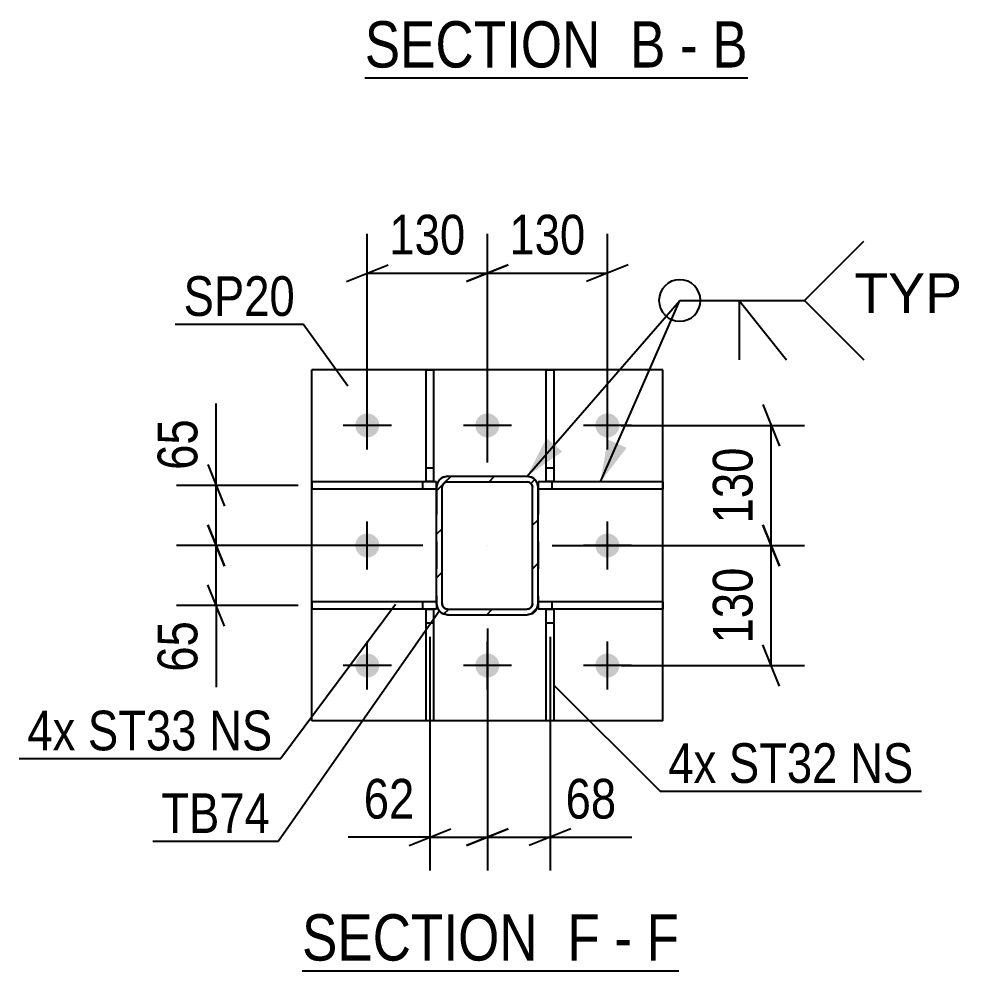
# Model space of a CAD drawing. Header units: millimetres. Extents: x 0 to 841, y 0 to 594.
# Drawn here: x 344.4 to 412.5, y 152.8 to 221.6 of the extents above; entities that cross this region are included whole.
import ezdxf

# ---------------------------------------------------------------- set-up
doc = ezdxf.new("R2010")
doc.units = ezdxf.units.MM
doc.linetypes.add('DXK_LINE_DOT2', pattern=[3.9198, 1.9599, -1.9599])
doc.linetypes.add('DXK_LINE_DOT3', pattern=[5.9187, 2.979, -0.9799, 0.9799, -0.9799])
doc.styles.add('Arial', font='ARIAL.TTF', dxfattribs={"height": 0.2})
doc.styles.add('Arial Narrow', font='ARIALN.TTF', dxfattribs={"height": 0.2})

# ---------------------------------------------------------------- blocks, each defined once
blk = doc.blocks.new('Unknown-318893504-12 - 2723')
at = {"color": 6, "linetype": 'Continuous'}
blk.add_line((369.34, 217.314), (396.987, 217.314), dxfattribs=at)
at = {"color": 0, "linetype": 'Continuous'}
for points in [[(387.449, 218.064), (387.449, 221.564), (369.34, 221.564), (369.34, 218.064)], [(391.055, 218.064), (391.055, 221.564), (388.499, 221.564), (388.499, 218.064)], [(393.38, 218.064), (393.38, 221.564), (392.105, 221.564), (392.105, 218.064)], [(396.987, 218.064), (396.987, 221.564), (394.43, 221.564), (394.43, 218.064)]]:
    blk.add_wipeout(points, dxfattribs=at)
at = {"color": 7, "linetype": 'Continuous', "style": 'Arial Narrow'}
for s, height, p in [('SECTION ', 3.3405, (369.34, 218.064)), ('B', 3.34, (388.499, 218.064)), ('B', 3.34, (394.43, 218.064)), ('-', 3.34, (392.105, 218.064))]:
    blk.add_text(s, height=height, dxfattribs=at).set_placement(p)
blk = doc.blocks.new('Unknown-318893504-17 - 2370')
at = {"color": 6, "linetype": 'Continuous'}
blk.add_line((364.811, 152.847), (392.026, 152.847), dxfattribs=at)
at = {"color": 0, "linetype": 'Continuous'}
for points in [[(382.919, 153.597), (382.919, 157.097), (364.811, 157.097), (364.811, 153.597)], [(386.31, 153.597), (386.31, 157.097), (383.969, 157.097), (383.969, 153.597)], [(388.635, 153.597), (388.635, 157.097), (387.36, 157.097), (387.36, 153.597)], [(392.026, 153.597), (392.026, 157.097), (389.685, 157.097), (389.685, 153.597)]]:
    blk.add_wipeout(points, dxfattribs=at)
at = {"color": 7, "linetype": 'Continuous', "style": 'Arial Narrow'}
for s, height, p in [('SECTION ', 3.3405, (364.811, 153.597)), ('F', 3.34, (383.969, 153.597)), ('F', 3.34, (389.685, 153.597)), ('-', 3.34, (387.36, 153.597))]:
    blk.add_text(s, height=height, dxfattribs=at).set_placement(p)
blk = doc.blocks.new('Part-318893504-2490 - 2370')
at = {"color": 2, "linetype": 'Continuous'}
for p, q in [((373.782, 170.896), (373.782, 178.97)), ((373.782, 178.97), (374.315, 178.97)), ((374.315, 178.97), (374.315, 170.896)), ((374.315, 170.896), (373.782, 170.896))]:
    blk.add_line(p, q, dxfattribs=at)
at = {"color": 7, "linetype": 'DXK_LINE_DOT2'}
blk.add_line((373.782, 177.97), (374.315, 177.97), dxfattribs=at)
blk = doc.blocks.new('Part-318893504-2474 - 2370')
at = {"color": 2, "linetype": 'Continuous'}
for p, q in [((382.448, 170.896), (382.448, 178.97)), ((382.448, 178.97), (382.982, 178.97)), ((382.982, 178.97), (382.981, 170.896)), ((382.981, 170.896), (382.448, 170.896))]:
    blk.add_line(p, q, dxfattribs=at)
at = {"color": 7, "linetype": 'DXK_LINE_DOT2'}
blk.add_line((382.448, 177.97), (382.982, 177.97), dxfattribs=at)
blk = doc.blocks.new('Bolt-318893504-2458 - 2370')
at = {"linetype": 'Continuous'}
for points in [[(368.659, 192.23, -1), (370.392, 192.23, -1)], [(377.325, 192.23, -1), (379.059, 192.23, -1)], [(385.992, 192.23, -1), (387.725, 192.23, -1)], [(368.659, 183.563, -1), (370.392, 183.563, -1)], [(385.992, 183.563, -1), (387.725, 183.563, -1)], [(368.659, 174.897, -1), (370.392, 174.897, -1)], [(377.325, 174.897, -1), (379.059, 174.897, -1)], [(385.992, 174.897, -1), (387.725, 174.897, -1)]]:
    blk.add_hatch(color=1, dxfattribs=at).paths.add_polyline_path(points)
at = {"color": 1, "linetype": 'Continuous'}
for p, q in [((369.525, 190.497), (369.525, 193.963)), ((378.192, 190.497), (378.192, 193.963)), ((386.859, 190.497), (386.859, 193.963)), ((371.259, 192.23), (367.792, 192.23)), ((379.925, 192.23), (376.459, 192.23)), ((388.592, 192.23), (385.125, 192.23)), ((369.525, 181.83), (369.525, 185.297)), ((386.859, 181.83), (386.859, 185.297)), ((371.259, 183.563), (367.792, 183.563)), ((388.592, 183.563), (385.125, 183.563)), ((369.525, 173.163), (369.525, 176.63)), ((378.192, 173.163), (378.192, 176.63)), ((386.859, 173.163), (386.859, 176.63)), ((371.259, 174.897), (367.792, 174.897)), ((379.925, 174.897), (376.459, 174.897)), ((388.592, 174.897), (385.125, 174.897))]:
    blk.add_line(p, q, dxfattribs=at)
blk = doc.blocks.new('Part-318893504-2400 - 2370')
at = {"color": 2, "linetype": 'Continuous'}
for p, q in [((374.525, 179.496), (365.525, 179.496)), ((365.525, 179.496), (365.525, 178.963)), ((374.525, 179.364), (374.525, 178.963)), ((373.782, 178.963), (365.525, 178.963)), ((374.525, 178.963), (374.315, 178.963))]:
    blk.add_line(p, q, dxfattribs=at)
at = {"color": 7, "linetype": 'DXK_LINE_DOT2'}
for p, q in [((373.525, 178.963), (373.525, 179.496)), ((374.525, 179.364), (374.525, 179.496)), ((374.315, 178.963), (373.782, 178.963))]:
    blk.add_line(p, q, dxfattribs=at)
blk = doc.blocks.new('Part-318893504-2464 - 2370')
at = {"color": 2, "linetype": 'Continuous'}
for p, q in [((382.448, 188.17), (382.448, 196.23)), ((382.448, 196.23), (382.981, 196.23)), ((382.981, 196.23), (382.981, 188.17)), ((382.981, 188.17), (382.448, 188.17))]:
    blk.add_line(p, q, dxfattribs=at)
at = {"color": 7, "linetype": 'DXK_LINE_DOT2'}
blk.add_line((382.448, 189.17), (382.981, 189.17), dxfattribs=at)
blk = doc.blocks.new('Part-318893504-2456 - 2370')
at = {"color": 2, "linetype": 'Continuous'}
for p, q in [((390.859, 188.163), (381.859, 188.163)), ((381.859, 188.163), (381.859, 187.761)), ((390.859, 187.63), (381.859, 187.63)), ((390.859, 188.163), (390.859, 187.63))]:
    blk.add_line(p, q, dxfattribs=at)
at = {"color": 7, "linetype": 'DXK_LINE_DOT2'}
for p, q in [((381.859, 187.761), (381.859, 187.63)), ((382.859, 187.63), (382.859, 188.163))]:
    blk.add_line(p, q, dxfattribs=at)
blk = doc.blocks.new('Part-318893504-2469 - 2370')
at = {"color": 2, "linetype": 'Continuous'}
for p, q in [((373.782, 188.17), (373.782, 196.23)), ((373.782, 196.23), (374.315, 196.23)), ((374.315, 196.23), (374.315, 188.17)), ((374.315, 188.17), (373.782, 188.17))]:
    blk.add_line(p, q, dxfattribs=at)
at = {"color": 7, "linetype": 'DXK_LINE_DOT2'}
blk.add_line((373.782, 189.17), (374.315, 189.17), dxfattribs=at)
blk = doc.blocks.new('Part-318893504-2495 - 2370')
at = {"color": 2, "linetype": 'Continuous'}
for p, q in [((374.525, 188.163), (365.525, 188.163)), ((365.525, 188.163), (365.525, 187.63)), ((374.525, 187.629), (365.525, 187.63)), ((374.525, 187.763), (374.525, 188.163))]:
    blk.add_line(p, q, dxfattribs=at)
at = {"color": 7, "linetype": 'DXK_LINE_DOT2'}
for p, q in [((373.525, 187.63), (373.525, 188.163)), ((374.525, 187.763), (374.525, 187.629))]:
    blk.add_line(p, q, dxfattribs=at)
blk = doc.blocks.new('Part-318893504-2506 - 2370')
at = {"color": 2, "linetype": 'Continuous'}
for p, q in [((365.525, 170.897), (365.525, 196.23)), ((390.859, 196.23), (365.525, 196.23)), ((390.859, 170.897), (390.859, 196.23)), ((390.859, 170.897), (365.525, 170.897))]:
    blk.add_line(p, q, dxfattribs=at)
blk = doc.blocks.new('Part-318893504-2511 - 2370')
at = {"color": 2, "linetype": 'Continuous'}
for p, q in [((390.859, 179.496), (381.859, 179.496)), ((381.859, 179.366), (381.859, 178.963)), ((390.859, 179.496), (390.859, 178.963)), ((382.448, 178.963), (381.859, 178.963)), ((390.859, 178.963), (382.982, 178.963))]:
    blk.add_line(p, q, dxfattribs=at)
at = {"color": 7, "linetype": 'DXK_LINE_DOT2'}
for p, q in [((381.859, 179.496), (381.859, 179.366)), ((382.859, 178.963), (382.859, 179.496)), ((382.982, 178.963), (382.448, 178.963))]:
    blk.add_line(p, q, dxfattribs=at)
blk = doc.blocks.new('Part-318893504-2518 - 2370')
at = {"linetype": 'Continuous'}
h = blk.add_hatch(dxfattribs=at)
h.set_pattern_fill('', scale=0.7, style=0, pattern_type=0)
h.set_pattern_definition([(45, (381.6243, 188.3292), (-1.57154, 1.57154), [])])
h.paths.add_polyline_path([(381.798, 188.07), (381.624, 188.329), (381.365, 188.503), (381.059, 188.563), (375.325, 188.563), (375.019, 188.503), (374.76, 188.329), (374.586, 188.07), (374.525, 187.763), (374.525, 179.363), (374.586, 179.057), (374.76, 178.798), (375.019, 178.624), (375.325, 178.563), (381.059, 178.563), (381.365, 178.624), (381.624, 178.798), (381.798, 179.057), (381.859, 179.363), (381.859, 187.763)])
h.paths.add_polyline_path([(381.459, 179.363), (381.428, 179.21), (381.341, 179.081), (381.212, 178.994), (381.059, 178.963), (375.325, 178.963), (375.172, 178.994), (375.042, 179.081), (374.956, 179.21), (374.925, 179.363), (374.925, 187.763), (374.956, 187.917), (375.042, 188.046), (375.172, 188.133), (375.325, 188.163), (381.059, 188.163), (381.212, 188.133), (381.341, 188.046), (381.428, 187.917), (381.459, 187.763)])
at = {"color": 7, "linetype": 'DXK_LINE_DOT2'}
for p, q in [((375.019, 188.503), (375.325, 188.563)), ((375.325, 188.563), (381.059, 188.563)), ((381.059, 188.563), (381.365, 188.503)), ((374.525, 187.763), (374.586, 188.07)), ((374.525, 187.763), (374.525, 179.363)), ((374.956, 187.917), (374.925, 187.763)), ((374.925, 179.363), (374.925, 187.763)), ((375.042, 188.046), (374.956, 187.917)), ((375.172, 188.133), (375.042, 188.046)), ((375.325, 188.163), (375.172, 188.133)), ((375.325, 188.163), (381.059, 188.163)), ((381.212, 188.133), (381.059, 188.163)), ((381.341, 188.046), (381.212, 188.133)), ((381.428, 187.917), (381.341, 188.046)), ((381.459, 187.763), (381.428, 187.917)), ((381.459, 179.363), (381.459, 187.763)), ((381.798, 188.07), (381.859, 187.763)), ((381.859, 187.763), (381.859, 179.363)), ((374.586, 179.057), (374.525, 179.363)), ((374.925, 179.363), (374.956, 179.21)), ((381.428, 179.21), (381.459, 179.363)), ((381.859, 179.363), (381.798, 179.057)), ((374.956, 179.21), (375.042, 179.081)), ((375.042, 179.081), (375.172, 178.994)), ((375.172, 178.994), (375.325, 178.963)), ((375.325, 178.963), (381.059, 178.963)), ((381.059, 178.963), (381.212, 178.994)), ((381.212, 178.994), (381.341, 179.081)), ((381.341, 179.081), (381.428, 179.21)), ((375.325, 178.563), (375.019, 178.624)), ((375.325, 178.563), (381.059, 178.563)), ((381.365, 178.624), (381.059, 178.563))]:
    blk.add_line(p, q, dxfattribs=at)
at = {"color": 2, "linetype": 'Continuous'}
for p, q in [((375.325, 188.563), (375.019, 188.503)), ((375.325, 188.563), (381.059, 188.563)), ((381.365, 188.503), (381.059, 188.563)), ((374.586, 188.07), (374.525, 187.763)), ((374.525, 179.363), (374.525, 187.763)), ((374.925, 187.763), (374.956, 187.917)), ((374.925, 179.363), (374.925, 187.763)), ((374.956, 187.917), (375.042, 188.046)), ((375.042, 188.046), (375.172, 188.133)), ((375.172, 188.133), (375.325, 188.163)), ((375.325, 188.163), (381.059, 188.163)), ((381.059, 188.163), (381.212, 188.133)), ((381.212, 188.133), (381.341, 188.046)), ((381.341, 188.046), (381.428, 187.917)), ((381.428, 187.917), (381.459, 187.763)), ((381.459, 179.363), (381.459, 187.763)), ((381.859, 187.763), (381.798, 188.07)), ((381.859, 179.363), (381.859, 187.763)), ((374.525, 179.363), (374.586, 179.057)), ((374.956, 179.21), (374.925, 179.363)), ((381.459, 179.363), (381.428, 179.21)), ((381.798, 179.057), (381.859, 179.363)), ((375.042, 179.081), (374.956, 179.21)), ((375.172, 178.994), (375.042, 179.081)), ((375.325, 178.963), (375.172, 178.994)), ((375.325, 178.963), (381.059, 178.963)), ((381.212, 178.994), (381.059, 178.963)), ((381.341, 179.081), (381.212, 178.994)), ((381.428, 179.21), (381.341, 179.081)), ((375.019, 178.624), (375.325, 178.563)), ((375.325, 178.563), (381.059, 178.563)), ((381.059, 178.563), (381.365, 178.624))]:
    blk.add_line(p, q, dxfattribs=at)
at = {"color": 7, "linetype": 'DXK_LINE_DOT3'}
blk.add_line((378.192, 183.563), (378.192, 183.563), dxfattribs=at)
at = {"color": 7, "linetype": 'DXK_LINE_DOT2'}
for centre, start, end in [((375.325, 187.763), 112.5, 157.5), ((381.059, 187.763), 22.5, 67.5), ((375.325, 179.363), 202.5, 247.5), ((381.059, 179.363), 292.5, 337.5)]:
    blk.add_arc(centre, 0.8, start, end, dxfattribs=at)
at = {"color": 2, "linetype": 'Continuous'}
for centre, start, end in [((375.325, 187.763), 112.5, 157.5), ((381.059, 187.763), 22.5, 67.5), ((375.325, 179.363), 202.5, 247.5), ((381.059, 179.363), 292.5, 337.5)]:
    blk.add_arc(centre, 0.8, start, end, dxfattribs=at)
blk = doc.blocks.new('StraightDimension-318893504-2561 - 2370')
at = {"color": 7, "linetype": 'Continuous'}
for p, q in [((378.192, 177.563), (378.192, 160.097)), ((382.715, 176.97), (382.715, 160.097)), ((376.692, 161.897), (379.692, 163.097)), ((384.215, 163.097), (381.215, 161.897)), ((378.192, 162.497), (382.715, 162.497)), ((382.715, 162.497), (388.621, 162.497)), ((382.715, 162.497), (388.621, 162.497))]:
    blk.add_line(p, q, dxfattribs=at)
at = {"color": 0}
blk.add_wipeout([(388.096, 163.247), (388.096, 167.447), (383.24, 167.447), (383.24, 163.247)], dxfattribs=at)
at = {"color": 3, "style": 'Arial Narrow'}
blk.add_text('68', height=2.8633, dxfattribs=at).set_placement((383.84, 163.847))
blk = doc.blocks.new('StraightDimension-318893504-2580 - 2370')
at = {"color": 7, "linetype": 'Continuous'}
for p, q in [((378.192, 189.563), (378.192, 206.068)), ((386.859, 193.23), (386.859, 206.068)), ((376.692, 202.618), (379.692, 203.818)), ((388.359, 203.818), (385.359, 202.618)), ((378.192, 203.218), (386.859, 203.218))]:
    blk.add_line(p, q, dxfattribs=at)
at = {"color": 0}
blk.add_wipeout([(385.867, 203.968), (385.867, 208.168), (379.183, 208.168), (379.183, 203.968)], dxfattribs=at)
at = {"color": 3, "style": 'Arial Narrow'}
blk.add_text('130', height=2.8633, dxfattribs=at).set_placement((379.783, 204.568))
blk = doc.blocks.new('StraightDimension-318893504-2570 - 2370')
at = {"color": 7, "linetype": 'Continuous'}
for p, q in [((378.192, 177.563), (378.192, 160.097)), ((374.049, 176.97), (374.049, 160.097)), ((372.549, 161.897), (375.549, 163.097)), ((379.692, 163.097), (376.692, 161.897)), ((374.049, 162.497), (368.142, 162.497)), ((374.049, 162.497), (368.142, 162.497)), ((374.049, 162.497), (378.192, 162.497))]:
    blk.add_line(p, q, dxfattribs=at)
at = {"color": 0}
blk.add_wipeout([(373.524, 163.247), (373.524, 167.447), (368.667, 167.447), (368.667, 163.247)], dxfattribs=at)
at = {"color": 3, "style": 'Arial Narrow'}
blk.add_text('62', height=2.8633, dxfattribs=at).set_placement((369.267, 163.847))
blk = doc.blocks.new('StraightDimension-318893504-2612 - 2370')
at = {"color": 7, "linetype": 'Continuous'}
for p, q in [((398.087, 193.73), (399.287, 190.73)), ((387.859, 192.23), (401.087, 192.23)), ((398.687, 183.563), (398.687, 192.23)), ((399.287, 182.063), (398.087, 185.063)), ((382.859, 183.563), (401.087, 183.563))]:
    blk.add_line(p, q, dxfattribs=at)
at = {"color": 0}
blk.add_wipeout([(397.937, 191.239), (393.737, 191.239), (393.737, 184.555), (397.937, 184.555)], dxfattribs=at)
at = {"color": 3, "style": 'Arial Narrow'}
blk.add_text('130', height=2.8633, rotation=90.00021, dxfattribs=at).set_placement((397.337, 185.155))
blk = doc.blocks.new('StraightDimension-318893504-2589 - 2370')
at = {"color": 7, "linetype": 'Continuous'}
for p, q in [((369.525, 193.23), (369.525, 206.068)), ((378.192, 189.563), (378.192, 206.068)), ((368.025, 202.618), (371.025, 203.818)), ((379.692, 203.818), (376.692, 202.618)), ((369.525, 203.218), (378.192, 203.218))]:
    blk.add_line(p, q, dxfattribs=at)
at = {"color": 0}
blk.add_wipeout([(377.201, 203.968), (377.201, 208.168), (370.516, 208.168), (370.516, 203.968)], dxfattribs=at)
at = {"color": 3, "style": 'Arial Narrow'}
blk.add_text('130', height=2.8633, dxfattribs=at).set_placement((371.116, 204.568))
blk = doc.blocks.new('StraightDimension-318893504-2599 - 2370')
at = {"color": 7, "linetype": 'Continuous'}
for p, q in [((358.002, 185.063), (359.202, 182.063)), ((373.525, 183.563), (355.752, 183.563)), ((358.602, 179.23), (358.602, 183.563)), ((359.202, 177.73), (358.002, 180.73)), ((364.525, 179.23), (355.752, 179.23)), ((358.602, 179.23), (358.602, 173.323)), ((358.602, 179.23), (358.602, 173.323))]:
    blk.add_line(p, q, dxfattribs=at)
at = {"color": 0}
blk.add_wipeout([(357.852, 178.705), (353.652, 178.705), (353.652, 173.848), (357.852, 173.848)], dxfattribs=at)
at = {"color": 3, "style": 'Arial Narrow'}
blk.add_text('65', height=2.8633, rotation=90.00021, dxfattribs=at).set_placement((357.252, 174.448))
blk = doc.blocks.new('StraightDimension-318893504-2605 - 2370')
at = {"color": 7, "linetype": 'Continuous'}
for p, q in [((358.602, 187.896), (358.602, 193.803)), ((358.602, 187.896), (358.602, 193.803)), ((358.002, 189.396), (359.202, 186.396)), ((364.525, 187.896), (355.752, 187.896)), ((358.602, 183.563), (358.602, 187.896)), ((359.202, 182.063), (358.002, 185.063)), ((373.525, 183.563), (355.752, 183.563))]:
    blk.add_line(p, q, dxfattribs=at)
at = {"color": 0}
blk.add_wipeout([(357.852, 193.278), (353.652, 193.278), (353.652, 188.421), (357.852, 188.421)], dxfattribs=at)
at = {"color": 3, "style": 'Arial Narrow'}
blk.add_text('65', height=2.8633, rotation=90.00021, dxfattribs=at).set_placement((357.252, 189.021))
blk = doc.blocks.new('StraightDimension-318893504-2622 - 2370')
at = {"color": 7, "linetype": 'Continuous'}
for p, q in [((398.087, 185.063), (399.287, 182.063)), ((382.859, 183.563), (401.087, 183.563)), ((398.687, 174.897), (398.687, 183.563)), ((399.287, 173.397), (398.087, 176.397)), ((387.859, 174.897), (401.087, 174.897))]:
    blk.add_line(p, q, dxfattribs=at)
at = {"color": 0}
blk.add_wipeout([(397.937, 182.572), (393.737, 182.572), (393.737, 175.888), (397.937, 175.888)], dxfattribs=at)
at = {"color": 3, "style": 'Arial Narrow'}
blk.add_text('130', height=2.8633, rotation=90.00021, dxfattribs=at).set_placement((397.337, 176.488))
blk = doc.blocks.new('MarkSet-318893504-2683 - 2370')
at = {"color": 30, "linetype": 'Continuous'}
for p, q in [((382.971, 173.506), (390.656, 165.822)), ((390.656, 165.822), (409.546, 165.822))]:
    blk.add_line(p, q, dxfattribs=at)
at = {"color": 0}
for points in [[(394.727, 166.422), (394.727, 169.422), (391.256, 169.422), (391.256, 166.422)], [(403.482, 166.422), (403.482, 169.422), (395.627, 169.422), (395.627, 166.422)], [(408.946, 166.422), (408.946, 169.422), (404.382, 169.422), (404.382, 166.422)]]:
    blk.add_wipeout(points, dxfattribs=at)
for points in [[(394.727, 166.422), (394.727, 169.422), (391.256, 169.422), (391.256, 166.422)], [(403.482, 166.422), (403.482, 169.422), (395.627, 169.422), (395.627, 166.422)], [(408.946, 166.422), (408.946, 169.422), (404.382, 169.422), (404.382, 166.422)]]:
    blk.add_wipeout(points, dxfattribs=at)
at = {"color": 3, "style": 'Arial Narrow'}
for s, p in [('4x', (391.256, 166.422)), ('ST32', (395.627, 166.422)), ('NS', (404.382, 166.422))]:
    blk.add_text(s, height=2.8633, dxfattribs=at).set_placement(p)
blk = doc.blocks.new('Mark-318893504-2502 - 2370')
at = {"color": 30, "linetype": 'Continuous'}
for p in [(355.662, 199.533), (368.124, 195.055)]:
    blk.add_line(p, (364.901, 199.533), dxfattribs=at)
at = {"color": 0}
blk.add_wipeout([(364.301, 200.133), (364.301, 203.133), (356.262, 203.133), (356.262, 200.133)], dxfattribs=at)
blk.add_wipeout([(364.301, 200.133), (364.301, 203.133), (356.262, 203.133), (356.262, 200.133)], dxfattribs=at)
at = {"color": 3, "style": 'Arial Narrow'}
blk.add_text('SP20', height=2.8633, dxfattribs=at).set_placement((356.262, 200.133))
blk = doc.blocks.new('Mark-318893504-2514 - 2370')
at = {"color": 30, "linetype": 'Continuous'}
for p in [(374.742, 178.847), (354.047, 162.207)]:
    blk.add_line(p, (363.101, 162.207), dxfattribs=at)
at = {"color": 0}
blk.add_wipeout([(362.501, 162.807), (362.501, 165.807), (354.647, 165.807), (354.647, 162.807)], dxfattribs=at)
blk.add_wipeout([(362.501, 162.807), (362.501, 165.807), (354.647, 165.807), (354.647, 162.807)], dxfattribs=at)
at = {"color": 3, "style": 'Arial Narrow'}
blk.add_text('TB74', height=2.8633, dxfattribs=at).set_placement((354.647, 162.807))
blk = doc.blocks.new('WeldMark-318893504-2632 - 2370')
at = {"linetype": 'Continuous'}
for points in [[(383.593, 190.336), (381.059, 188.563), (382.46, 191.32)], [(388.248, 190.611), (386.359, 188.163), (386.874, 191.212)]]:
    blk.add_hatch(color=30, dxfattribs=at).paths.add_polyline_path(points)
at = {"color": 30, "linetype": 'Continuous'}
for p, q in [((381.059, 188.563), (392.082, 201.248)), ((386.359, 188.163), (392.082, 201.248)), ((392.082, 201.248), (401.082, 201.248))]:
    blk.add_line(p, q, dxfattribs=at)
at = {"color": 3, "linetype": 'Continuous'}
for q in [(399.796, 196.963), (396.367, 196.963)]:
    blk.add_line((396.367, 201.248), q, dxfattribs=at)
for start, end in [(90, 270), (270, 90)]:
    blk.add_arc((392.082, 201.248), 1.5, start, end, dxfattribs=at)
at = {"color": 0, "linetype": 'Continuous'}
blk.add_wipeout([(412.457, 200.348), (412.457, 203.348), (404.682, 203.348), (404.682, 200.348)], dxfattribs=at)
blk.add_wipeout([(412.457, 200.348), (412.457, 203.348), (404.682, 203.348), (404.682, 200.348)], dxfattribs=at)
at = {"color": 3, "linetype": 'Continuous'}
for q in [(405.367, 205.534), (405.367, 196.963)]:
    blk.add_line((401.082, 201.248), q, dxfattribs=at)
at = {"color": 3, "linetype": 'Continuous', "style": 'Arial'}
blk.add_text('TYP', height=2.8652, dxfattribs=at).set_placement((404.682, 200.348))
blk = doc.blocks.new('MarkSet-318893504-2713 - 2370')
at = {"color": 30, "linetype": 'Continuous'}
for p in [(371.563, 179.299), (344.38, 168.173)]:
    blk.add_line(p, (363.27, 168.173), dxfattribs=at)
at = {"color": 0}
for points in [[(348.452, 168.773), (348.452, 171.773), (344.98, 171.773), (344.98, 168.773)], [(357.206, 168.773), (357.206, 171.773), (349.352, 171.773), (349.352, 168.773)], [(362.67, 168.773), (362.67, 171.773), (358.106, 171.773), (358.106, 168.773)]]:
    blk.add_wipeout(points, dxfattribs=at)
for points in [[(348.452, 168.773), (348.452, 171.773), (344.98, 171.773), (344.98, 168.773)], [(357.206, 168.773), (357.206, 171.773), (349.352, 171.773), (349.352, 168.773)], [(362.67, 168.773), (362.67, 171.773), (358.106, 171.773), (358.106, 168.773)]]:
    blk.add_wipeout(points, dxfattribs=at)
at = {"color": 3, "style": 'Arial Narrow'}
for s, p in [('4x', (344.98, 168.773)), ('ST33', (349.352, 168.773)), ('NS', (358.106, 168.773))]:
    blk.add_text(s, height=2.8633, dxfattribs=at).set_placement(p)

msp = doc.modelspace()

# ---------------------------------------------------------------- block references
for name in ['Unknown-318893504-12 - 2723', 'Part-318893504-2506 - 2370', 'Part-318893504-2469 - 2370', 'Part-318893504-2464 - 2370', 'Bolt-318893504-2458 - 2370', 'Part-318893504-2518 - 2370', 'Part-318893504-2495 - 2370', 'Part-318893504-2456 - 2370', 'Part-318893504-2400 - 2370', 'Part-318893504-2511 - 2370', 'Part-318893504-2490 - 2370', 'Part-318893504-2474 - 2370', 'Unknown-318893504-17 - 2370']:
    msp.add_blockref(name, (0, 0))

# ---------------------------------------------------------------- next in the draw order: block references
for name in ['StraightDimension-318893504-2580 - 2370', 'StraightDimension-318893504-2561 - 2370']:
    msp.add_blockref(name, (0, 0))

# ---------------------------------------------------------------- next in the draw order: block references
for name in ['StraightDimension-318893504-2589 - 2370', 'StraightDimension-318893504-2612 - 2370', 'StraightDimension-318893504-2570 - 2370']:
    msp.add_blockref(name, (0, 0))

# ---------------------------------------------------------------- next in the draw order: block references
for name in ['WeldMark-318893504-2632 - 2370', 'Mark-318893504-2502 - 2370', 'StraightDimension-318893504-2599 - 2370', 'StraightDimension-318893504-2622 - 2370']:
    msp.add_blockref(name, (0, 0))

# ---------------------------------------------------------------- next in the draw order: block references
for name in ['StraightDimension-318893504-2605 - 2370', 'Mark-318893504-2514 - 2370', 'MarkSet-318893504-2683 - 2370']:
    msp.add_blockref(name, (0, 0))

# ---------------------------------------------------------------- next in the draw order: block references
msp.add_blockref('MarkSet-318893504-2713 - 2370', (0, 0))

doc.saveas('drawing.dxf')
